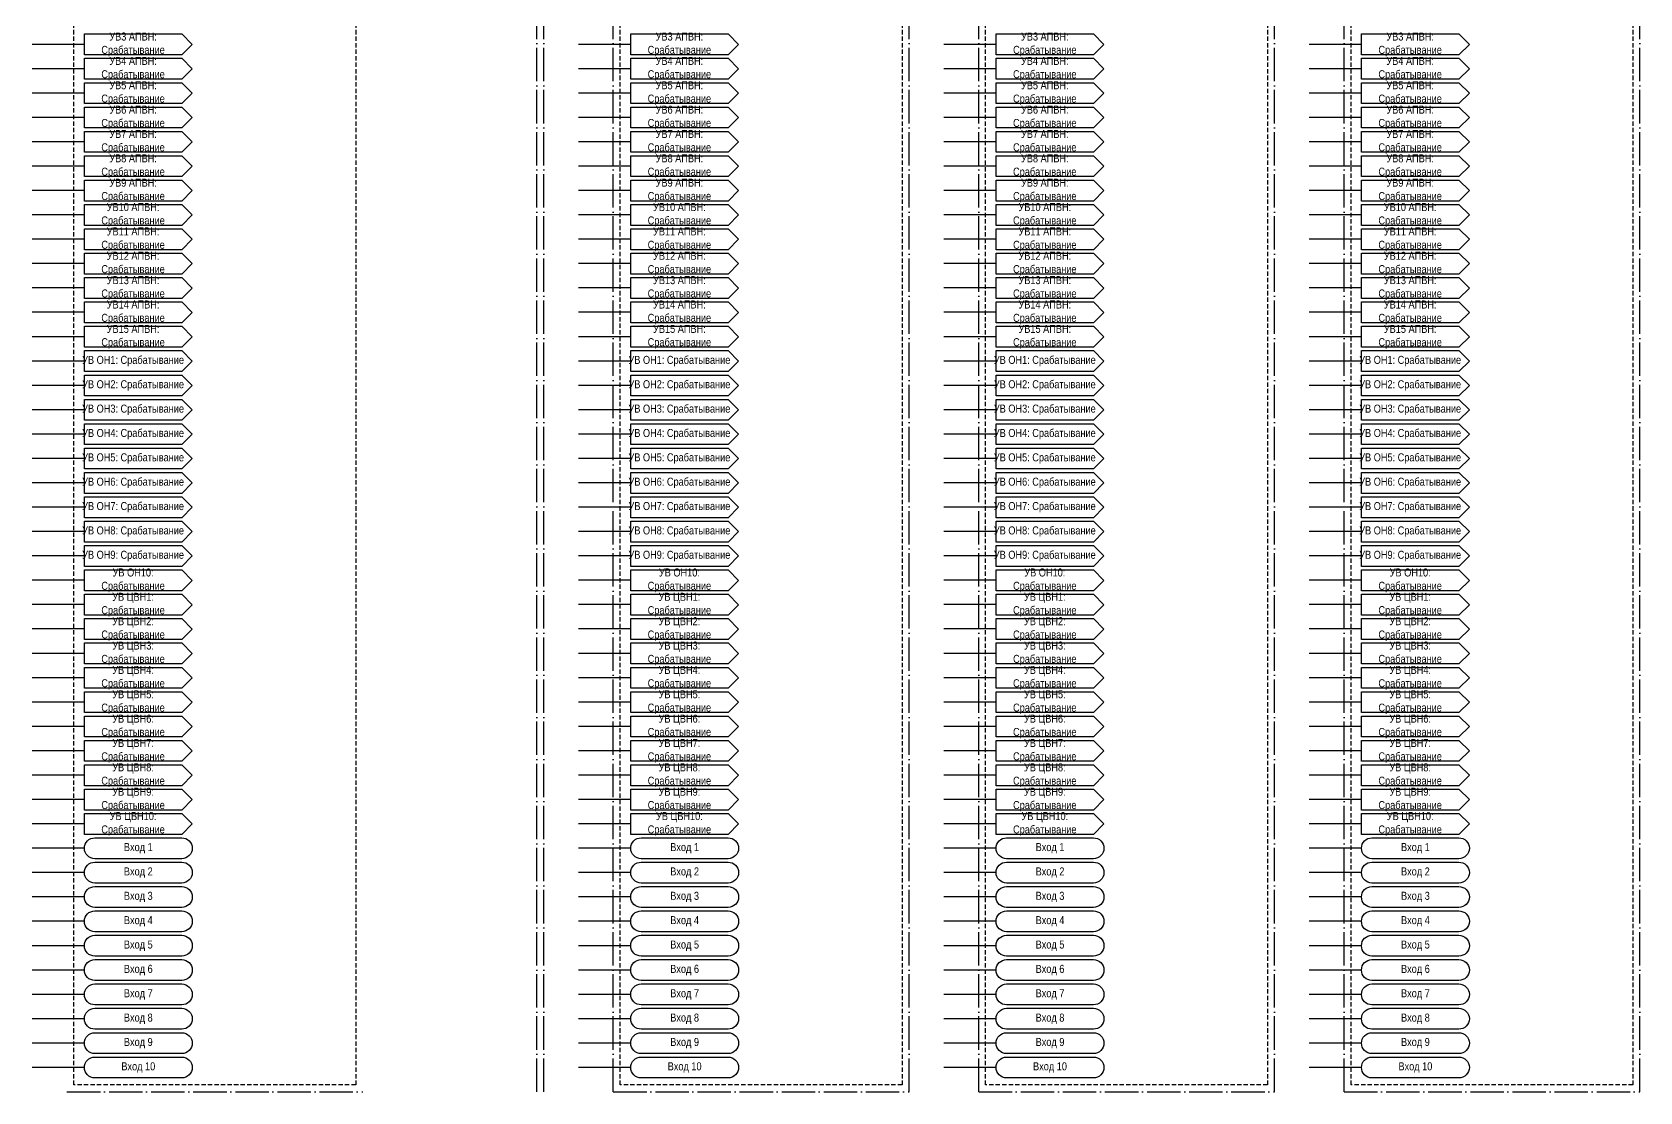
# Model space of a CAD drawing. Header units: millimetres. Extents: x -3568 to 1010, y 18 to 1948.
# Drawn here: x -3568 to -3106, y 18 to 322.5 of the extents above; entities that cross this region are included whole.
import ezdxf

# ---------------------------------------------------------------- set-up
doc = ezdxf.new("R2010")
doc.units = ezdxf.units.MM
doc.linetypes.add('ACAD_ISO04W100', pattern=[30, 24, -3, 0, -3])
doc.linetypes.add('штриховая2', pattern=[0.375, 0.25, -0.125])
doc.styles.add('2.5_Gost_RD', font='ARIALN.TTF', dxfattribs={"height": 2.5})

msp = doc.modelspace()

# ---------------------------------------------------------------- linework, layer by layer
at = {"color": 251, "linetype": 'ACAD_ISO04W100', "lineweight": 30, "ltscale": 0.4, "true_color": 0x58595b}
for p, q in [((-3423, 18), (-3423, 1855)), ((-3106, 18), (-3106, 1855)), ((-3421, 18), (-3421, 1845)), ((-3401, 18), (-3401, 1845)), ((-3316, 18), (-3316, 1845)), ((-3296, 18), (-3296, 1845)), ((-3211, 18), (-3211, 1845)), ((-3191, 18), (-3191, 1845)), ((-3558, 18), (-3473, 18)), ((-3401, 18), (-3316, 18)), ((-3296, 18), (-3211, 18)), ((-3191, 18), (-3106, 18))]:
    msp.add_line(p, q, dxfattribs=at)
at = {"ltscale": 100}
for p, q in [((-3553, 319), (-3568, 319)), ((-3396, 319), (-3411, 319)), ((-3291, 319), (-3306, 319)), ((-3186, 319), (-3201, 319)), ((-3553, 312), (-3568, 312)), ((-3396, 312), (-3411, 312)), ((-3291, 312), (-3306, 312)), ((-3186, 312), (-3201, 312)), ((-3553, 305), (-3568, 305)), ((-3396, 305), (-3411, 305)), ((-3291, 305), (-3306, 305)), ((-3186, 305), (-3201, 305)), ((-3553, 298), (-3568, 298)), ((-3396, 298), (-3411, 298)), ((-3291, 298), (-3306, 298)), ((-3186, 298), (-3201, 298)), ((-3553, 291), (-3568, 291)), ((-3396, 291), (-3411, 291)), ((-3291, 291), (-3306, 291)), ((-3186, 291), (-3201, 291)), ((-3553, 284), (-3568, 284)), ((-3396, 284), (-3411, 284)), ((-3291, 284), (-3306, 284)), ((-3186, 284), (-3201, 284)), ((-3553, 277), (-3568, 277)), ((-3396, 277), (-3411, 277)), ((-3291, 277), (-3306, 277)), ((-3186, 277), (-3201, 277)), ((-3553, 270), (-3568, 270)), ((-3396, 270), (-3411, 270)), ((-3291, 270), (-3306, 270)), ((-3186, 270), (-3201, 270)), ((-3553, 263), (-3568, 263)), ((-3396, 263), (-3411, 263)), ((-3291, 263), (-3306, 263)), ((-3186, 263), (-3201, 263)), ((-3553, 256), (-3568, 256)), ((-3396, 256), (-3411, 256)), ((-3291, 256), (-3306, 256)), ((-3186, 256), (-3201, 256)), ((-3553, 249), (-3568, 249)), ((-3396, 249), (-3411, 249)), ((-3291, 249), (-3306, 249)), ((-3186, 249), (-3201, 249)), ((-3553, 242), (-3568, 242)), ((-3396, 242), (-3411, 242)), ((-3291, 242), (-3306, 242)), ((-3186, 242), (-3201, 242)), ((-3553, 235), (-3568, 235)), ((-3396, 235), (-3411, 235)), ((-3291, 235), (-3306, 235)), ((-3186, 235), (-3201, 235)), ((-3553, 228), (-3568, 228)), ((-3396, 228), (-3411, 228)), ((-3291, 228), (-3306, 228)), ((-3186, 228), (-3201, 228)), ((-3553, 221), (-3568, 221)), ((-3396, 221), (-3411, 221)), ((-3291, 221), (-3306, 221)), ((-3186, 221), (-3201, 221)), ((-3553, 214), (-3568, 214)), ((-3396, 214), (-3411, 214)), ((-3291, 214), (-3306, 214)), ((-3186, 214), (-3201, 214)), ((-3553, 207), (-3568, 207)), ((-3396, 207), (-3411, 207)), ((-3291, 207), (-3306, 207)), ((-3186, 207), (-3201, 207)), ((-3553, 200), (-3568, 200)), ((-3396, 200), (-3411, 200)), ((-3291, 200), (-3306, 200)), ((-3186, 200), (-3201, 200)), ((-3553, 193), (-3568, 193)), ((-3396, 193), (-3411, 193)), ((-3291, 193), (-3306, 193)), ((-3186, 193), (-3201, 193)), ((-3553, 186), (-3568, 186)), ((-3396, 186), (-3411, 186)), ((-3291, 186), (-3306, 186)), ((-3186, 186), (-3201, 186)), ((-3553, 179), (-3568, 179)), ((-3396, 179), (-3411, 179)), ((-3291, 179), (-3306, 179)), ((-3186, 179), (-3201, 179)), ((-3553, 172), (-3568, 172)), ((-3396, 172), (-3411, 172)), ((-3291, 172), (-3306, 172)), ((-3186, 172), (-3201, 172)), ((-3553, 165), (-3568, 165)), ((-3396, 165), (-3411, 165)), ((-3291, 165), (-3306, 165)), ((-3186, 165), (-3201, 165)), ((-3553, 158), (-3568, 158)), ((-3396, 158), (-3411, 158)), ((-3291, 158), (-3306, 158)), ((-3186, 158), (-3201, 158)), ((-3553, 151), (-3568, 151)), ((-3396, 151), (-3411, 151)), ((-3291, 151), (-3306, 151)), ((-3186, 151), (-3201, 151)), ((-3553, 144), (-3568, 144)), ((-3396, 144), (-3411, 144)), ((-3291, 144), (-3306, 144)), ((-3186, 144), (-3201, 144)), ((-3553, 137), (-3568, 137)), ((-3396, 137), (-3411, 137)), ((-3291, 137), (-3306, 137)), ((-3186, 137), (-3201, 137)), ((-3553, 130), (-3568, 130)), ((-3396, 130), (-3411, 130)), ((-3291, 130), (-3306, 130)), ((-3186, 130), (-3201, 130)), ((-3553, 123), (-3568, 123)), ((-3396, 123), (-3411, 123)), ((-3291, 123), (-3306, 123)), ((-3186, 123), (-3201, 123)), ((-3553, 116), (-3568, 116)), ((-3396, 116), (-3411, 116)), ((-3291, 116), (-3306, 116)), ((-3186, 116), (-3201, 116)), ((-3553, 109), (-3568, 109)), ((-3396, 109), (-3411, 109)), ((-3291, 109), (-3306, 109)), ((-3186, 109), (-3201, 109)), ((-3553, 102), (-3568, 102)), ((-3396, 102), (-3411, 102)), ((-3291, 102), (-3306, 102)), ((-3186, 102), (-3201, 102)), ((-3553, 95), (-3568, 95)), ((-3396, 95), (-3411, 95)), ((-3291, 95), (-3306, 95)), ((-3186, 95), (-3201, 95)), ((-3553, 88), (-3568, 88)), ((-3396, 88), (-3411, 88)), ((-3291, 88), (-3306, 88)), ((-3186, 88), (-3201, 88)), ((-3553, 81), (-3568, 81)), ((-3396, 81), (-3411, 81)), ((-3291, 81), (-3306, 81)), ((-3186, 81), (-3201, 81)), ((-3553, 74), (-3568, 74)), ((-3396, 74), (-3411, 74)), ((-3291, 74), (-3306, 74)), ((-3186, 74), (-3201, 74)), ((-3553, 67), (-3568, 67)), ((-3396, 67), (-3411, 67)), ((-3291, 67), (-3306, 67)), ((-3186, 67), (-3201, 67)), ((-3553, 60), (-3568, 60)), ((-3396, 60), (-3411, 60)), ((-3291, 60), (-3306, 60)), ((-3186, 60), (-3201, 60)), ((-3553, 53), (-3568, 53)), ((-3396, 53), (-3411, 53)), ((-3291, 53), (-3306, 53)), ((-3186, 53), (-3201, 53)), ((-3553, 46), (-3568, 46)), ((-3396, 46), (-3411, 46)), ((-3291, 46), (-3306, 46)), ((-3186, 46), (-3201, 46)), ((-3553, 39), (-3568, 39)), ((-3396, 39), (-3411, 39)), ((-3291, 39), (-3306, 39)), ((-3186, 39), (-3201, 39)), ((-3553, 32), (-3568, 32)), ((-3396, 32), (-3411, 32)), ((-3291, 32), (-3306, 32)), ((-3186, 32), (-3201, 32)), ((-3553, 25), (-3568, 25)), ((-3396, 25), (-3411, 25)), ((-3291, 25), (-3306, 25)), ((-3186, 25), (-3201, 25))]:
    msp.add_line(p, q, dxfattribs=at)
at = {"linetype": 'штриховая2', "ltscale": 5}
for points in [[(-3556, 625), (-3475, 625), (-3475, 20), (-3556, 20)], [(-3399, 625), (-3318, 625), (-3318, 20), (-3399, 20)], [(-3294, 625), (-3213, 625), (-3213, 20), (-3294, 20)], [(-3189, 625), (-3108, 625), (-3108, 20), (-3189, 20)]]:
    msp.add_lwpolyline(points, close=True, dxfattribs=at)
at = {"ltscale": 100}
for points in [[(-3553, 321.98), (-3525, 321.98), (-3522, 318.98), (-3525, 315.98), (-3553, 315.98), (-3553, 321.98)], [(-3396, 321.98), (-3368, 321.98), (-3365, 318.98), (-3368, 315.98), (-3396, 315.98), (-3396, 321.98)], [(-3291, 321.98), (-3263, 321.98), (-3260, 318.98), (-3263, 315.98), (-3291, 315.98), (-3291, 321.98)], [(-3186, 321.98), (-3158, 321.98), (-3155, 318.98), (-3158, 315.98), (-3186, 315.98), (-3186, 321.98)], [(-3553, 314.98), (-3525, 314.98), (-3522, 311.98), (-3525, 308.98), (-3553, 308.98), (-3553, 314.98)], [(-3396, 314.98), (-3368, 314.98), (-3365, 311.98), (-3368, 308.98), (-3396, 308.98), (-3396, 314.98)], [(-3291, 314.98), (-3263, 314.98), (-3260, 311.98), (-3263, 308.98), (-3291, 308.98), (-3291, 314.98)], [(-3186, 314.98), (-3158, 314.98), (-3155, 311.98), (-3158, 308.98), (-3186, 308.98), (-3186, 314.98)], [(-3553, 307.98), (-3525, 307.98), (-3522, 304.98), (-3525, 301.98), (-3553, 301.98), (-3553, 307.98)], [(-3396, 307.98), (-3368, 307.98), (-3365, 304.98), (-3368, 301.98), (-3396, 301.98), (-3396, 307.98)], [(-3291, 307.98), (-3263, 307.98), (-3260, 304.98), (-3263, 301.98), (-3291, 301.98), (-3291, 307.98)], [(-3186, 307.98), (-3158, 307.98), (-3155, 304.98), (-3158, 301.98), (-3186, 301.98), (-3186, 307.98)], [(-3553, 300.98), (-3525, 300.98), (-3522, 297.98), (-3525, 294.98), (-3553, 294.98), (-3553, 300.98)], [(-3396, 300.98), (-3368, 300.98), (-3365, 297.98), (-3368, 294.98), (-3396, 294.98), (-3396, 300.98)], [(-3291, 300.98), (-3263, 300.98), (-3260, 297.98), (-3263, 294.98), (-3291, 294.98), (-3291, 300.98)], [(-3186, 300.98), (-3158, 300.98), (-3155, 297.98), (-3158, 294.98), (-3186, 294.98), (-3186, 300.98)], [(-3553, 293.98), (-3525, 293.98), (-3522, 290.98), (-3525, 287.98), (-3553, 287.98), (-3553, 293.98)], [(-3396, 293.98), (-3368, 293.98), (-3365, 290.98), (-3368, 287.98), (-3396, 287.98), (-3396, 293.98)], [(-3291, 293.98), (-3263, 293.98), (-3260, 290.98), (-3263, 287.98), (-3291, 287.98), (-3291, 293.98)], [(-3186, 293.98), (-3158, 293.98), (-3155, 290.98), (-3158, 287.98), (-3186, 287.98), (-3186, 293.98)], [(-3553, 286.98), (-3525, 286.98), (-3522, 283.98), (-3525, 280.98), (-3553, 280.98), (-3553, 286.98)], [(-3396, 286.98), (-3368, 286.98), (-3365, 283.98), (-3368, 280.98), (-3396, 280.98), (-3396, 286.98)], [(-3291, 286.98), (-3263, 286.98), (-3260, 283.98), (-3263, 280.98), (-3291, 280.98), (-3291, 286.98)], [(-3186, 286.98), (-3158, 286.98), (-3155, 283.98), (-3158, 280.98), (-3186, 280.98), (-3186, 286.98)], [(-3553, 279.98), (-3525, 279.98), (-3522, 276.98), (-3525, 273.98), (-3553, 273.98), (-3553, 279.98)], [(-3396, 279.98), (-3368, 279.98), (-3365, 276.98), (-3368, 273.98), (-3396, 273.98), (-3396, 279.98)], [(-3291, 279.98), (-3263, 279.98), (-3260, 276.98), (-3263, 273.98), (-3291, 273.98), (-3291, 279.98)], [(-3186, 279.98), (-3158, 279.98), (-3155, 276.98), (-3158, 273.98), (-3186, 273.98), (-3186, 279.98)], [(-3553, 272.98), (-3525, 272.98), (-3522, 269.98), (-3525, 266.98), (-3553, 266.98), (-3553, 272.98)], [(-3396, 272.98), (-3368, 272.98), (-3365, 269.98), (-3368, 266.98), (-3396, 266.98), (-3396, 272.98)], [(-3291, 272.98), (-3263, 272.98), (-3260, 269.98), (-3263, 266.98), (-3291, 266.98), (-3291, 272.98)], [(-3186, 272.98), (-3158, 272.98), (-3155, 269.98), (-3158, 266.98), (-3186, 266.98), (-3186, 272.98)], [(-3553, 265.98), (-3525, 265.98), (-3522, 262.98), (-3525, 259.98), (-3553, 259.98), (-3553, 265.98)], [(-3396, 265.98), (-3368, 265.98), (-3365, 262.98), (-3368, 259.98), (-3396, 259.98), (-3396, 265.98)], [(-3291, 265.98), (-3263, 265.98), (-3260, 262.98), (-3263, 259.98), (-3291, 259.98), (-3291, 265.98)], [(-3186, 265.98), (-3158, 265.98), (-3155, 262.98), (-3158, 259.98), (-3186, 259.98), (-3186, 265.98)], [(-3553, 258.98), (-3525, 258.98), (-3522, 255.98), (-3525, 252.98), (-3553, 252.98), (-3553, 258.98)], [(-3396, 258.98), (-3368, 258.98), (-3365, 255.98), (-3368, 252.98), (-3396, 252.98), (-3396, 258.98)], [(-3291, 258.98), (-3263, 258.98), (-3260, 255.98), (-3263, 252.98), (-3291, 252.98), (-3291, 258.98)], [(-3186, 258.98), (-3158, 258.98), (-3155, 255.98), (-3158, 252.98), (-3186, 252.98), (-3186, 258.98)], [(-3553, 251.98), (-3525, 251.98), (-3522, 248.98), (-3525, 245.98), (-3553, 245.98), (-3553, 251.98)], [(-3396, 251.98), (-3368, 251.98), (-3365, 248.98), (-3368, 245.98), (-3396, 245.98), (-3396, 251.98)], [(-3291, 251.98), (-3263, 251.98), (-3260, 248.98), (-3263, 245.98), (-3291, 245.98), (-3291, 251.98)], [(-3186, 251.98), (-3158, 251.98), (-3155, 248.98), (-3158, 245.98), (-3186, 245.98), (-3186, 251.98)], [(-3553, 244.98), (-3525, 244.98), (-3522, 241.98), (-3525, 238.98), (-3553, 238.98), (-3553, 244.98)], [(-3396, 244.98), (-3368, 244.98), (-3365, 241.98), (-3368, 238.98), (-3396, 238.98), (-3396, 244.98)], [(-3291, 244.98), (-3263, 244.98), (-3260, 241.98), (-3263, 238.98), (-3291, 238.98), (-3291, 244.98)], [(-3186, 244.98), (-3158, 244.98), (-3155, 241.98), (-3158, 238.98), (-3186, 238.98), (-3186, 244.98)], [(-3553, 237.98), (-3525, 237.98), (-3522, 234.98), (-3525, 231.98), (-3553, 231.98), (-3553, 237.98)], [(-3396, 237.98), (-3368, 237.98), (-3365, 234.98), (-3368, 231.98), (-3396, 231.98), (-3396, 237.98)], [(-3291, 237.98), (-3263, 237.98), (-3260, 234.98), (-3263, 231.98), (-3291, 231.98), (-3291, 237.98)], [(-3186, 237.98), (-3158, 237.98), (-3155, 234.98), (-3158, 231.98), (-3186, 231.98), (-3186, 237.98)], [(-3553, 230.98), (-3525, 230.98), (-3522, 227.98), (-3525, 224.98), (-3553, 224.98), (-3553, 230.98)], [(-3396, 230.98), (-3368, 230.98), (-3365, 227.98), (-3368, 224.98), (-3396, 224.98), (-3396, 230.98)], [(-3291, 230.98), (-3263, 230.98), (-3260, 227.98), (-3263, 224.98), (-3291, 224.98), (-3291, 230.98)], [(-3186, 230.98), (-3158, 230.98), (-3155, 227.98), (-3158, 224.98), (-3186, 224.98), (-3186, 230.98)], [(-3553, 223.98), (-3525, 223.98), (-3522, 220.98), (-3525, 217.98), (-3553, 217.98), (-3553, 223.98)], [(-3396, 223.98), (-3368, 223.98), (-3365, 220.98), (-3368, 217.98), (-3396, 217.98), (-3396, 223.98)], [(-3291, 223.98), (-3263, 223.98), (-3260, 220.98), (-3263, 217.98), (-3291, 217.98), (-3291, 223.98)], [(-3186, 223.98), (-3158, 223.98), (-3155, 220.98), (-3158, 217.98), (-3186, 217.98), (-3186, 223.98)], [(-3553, 216.98), (-3525, 216.98), (-3522, 213.98), (-3525, 210.98), (-3553, 210.98), (-3553, 216.98)], [(-3396, 216.98), (-3368, 216.98), (-3365, 213.98), (-3368, 210.98), (-3396, 210.98), (-3396, 216.98)], [(-3291, 216.98), (-3263, 216.98), (-3260, 213.98), (-3263, 210.98), (-3291, 210.98), (-3291, 216.98)], [(-3186, 216.98), (-3158, 216.98), (-3155, 213.98), (-3158, 210.98), (-3186, 210.98), (-3186, 216.98)], [(-3553, 209.98), (-3525, 209.98), (-3522, 206.98), (-3525, 203.98), (-3553, 203.98), (-3553, 209.98)], [(-3396, 209.98), (-3368, 209.98), (-3365, 206.98), (-3368, 203.98), (-3396, 203.98), (-3396, 209.98)], [(-3291, 209.98), (-3263, 209.98), (-3260, 206.98), (-3263, 203.98), (-3291, 203.98), (-3291, 209.98)], [(-3186, 209.98), (-3158, 209.98), (-3155, 206.98), (-3158, 203.98), (-3186, 203.98), (-3186, 209.98)], [(-3553, 202.98), (-3525, 202.98), (-3522, 199.98), (-3525, 196.98), (-3553, 196.98), (-3553, 202.98)], [(-3396, 202.98), (-3368, 202.98), (-3365, 199.98), (-3368, 196.98), (-3396, 196.98), (-3396, 202.98)], [(-3291, 202.98), (-3263, 202.98), (-3260, 199.98), (-3263, 196.98), (-3291, 196.98), (-3291, 202.98)], [(-3186, 202.98), (-3158, 202.98), (-3155, 199.98), (-3158, 196.98), (-3186, 196.98), (-3186, 202.98)], [(-3553, 195.98), (-3525, 195.98), (-3522, 192.98), (-3525, 189.98), (-3553, 189.98), (-3553, 195.98)], [(-3396, 195.98), (-3368, 195.98), (-3365, 192.98), (-3368, 189.98), (-3396, 189.98), (-3396, 195.98)], [(-3291, 195.98), (-3263, 195.98), (-3260, 192.98), (-3263, 189.98), (-3291, 189.98), (-3291, 195.98)], [(-3186, 195.98), (-3158, 195.98), (-3155, 192.98), (-3158, 189.98), (-3186, 189.98), (-3186, 195.98)], [(-3553, 188.98), (-3525, 188.98), (-3522, 185.98), (-3525, 182.98), (-3553, 182.98), (-3553, 188.98)], [(-3396, 188.98), (-3368, 188.98), (-3365, 185.98), (-3368, 182.98), (-3396, 182.98), (-3396, 188.98)], [(-3291, 188.98), (-3263, 188.98), (-3260, 185.98), (-3263, 182.98), (-3291, 182.98), (-3291, 188.98)], [(-3186, 188.98), (-3158, 188.98), (-3155, 185.98), (-3158, 182.98), (-3186, 182.98), (-3186, 188.98)], [(-3553, 181.98), (-3525, 181.98), (-3522, 178.98), (-3525, 175.98), (-3553, 175.98), (-3553, 181.98)], [(-3396, 181.98), (-3368, 181.98), (-3365, 178.98), (-3368, 175.98), (-3396, 175.98), (-3396, 181.98)], [(-3291, 181.98), (-3263, 181.98), (-3260, 178.98), (-3263, 175.98), (-3291, 175.98), (-3291, 181.98)], [(-3186, 181.98), (-3158, 181.98), (-3155, 178.98), (-3158, 175.98), (-3186, 175.98), (-3186, 181.98)], [(-3553, 174.98), (-3525, 174.98), (-3522, 171.98), (-3525, 168.98), (-3553, 168.98), (-3553, 174.98)], [(-3396, 174.98), (-3368, 174.98), (-3365, 171.98), (-3368, 168.98), (-3396, 168.98), (-3396, 174.98)], [(-3291, 174.98), (-3263, 174.98), (-3260, 171.98), (-3263, 168.98), (-3291, 168.98), (-3291, 174.98)], [(-3186, 174.98), (-3158, 174.98), (-3155, 171.98), (-3158, 168.98), (-3186, 168.98), (-3186, 174.98)], [(-3553, 167.98), (-3525, 167.98), (-3522, 164.98), (-3525, 161.98), (-3553, 161.98), (-3553, 167.98)], [(-3396, 167.98), (-3368, 167.98), (-3365, 164.98), (-3368, 161.98), (-3396, 161.98), (-3396, 167.98)], [(-3291, 167.98), (-3263, 167.98), (-3260, 164.98), (-3263, 161.98), (-3291, 161.98), (-3291, 167.98)], [(-3186, 167.98), (-3158, 167.98), (-3155, 164.98), (-3158, 161.98), (-3186, 161.98), (-3186, 167.98)], [(-3553, 160.98), (-3525, 160.98), (-3522, 157.98), (-3525, 154.98), (-3553, 154.98), (-3553, 160.98)], [(-3396, 160.98), (-3368, 160.98), (-3365, 157.98), (-3368, 154.98), (-3396, 154.98), (-3396, 160.98)], [(-3291, 160.98), (-3263, 160.98), (-3260, 157.98), (-3263, 154.98), (-3291, 154.98), (-3291, 160.98)], [(-3186, 160.98), (-3158, 160.98), (-3155, 157.98), (-3158, 154.98), (-3186, 154.98), (-3186, 160.98)], [(-3553, 153.98), (-3525, 153.98), (-3522, 150.98), (-3525, 147.98), (-3553, 147.98), (-3553, 153.98)], [(-3396, 153.98), (-3368, 153.98), (-3365, 150.98), (-3368, 147.98), (-3396, 147.98), (-3396, 153.98)], [(-3291, 153.98), (-3263, 153.98), (-3260, 150.98), (-3263, 147.98), (-3291, 147.98), (-3291, 153.98)], [(-3186, 153.98), (-3158, 153.98), (-3155, 150.98), (-3158, 147.98), (-3186, 147.98), (-3186, 153.98)], [(-3553, 146.98), (-3525, 146.98), (-3522, 143.98), (-3525, 140.98), (-3553, 140.98), (-3553, 146.98)], [(-3396, 146.98), (-3368, 146.98), (-3365, 143.98), (-3368, 140.98), (-3396, 140.98), (-3396, 146.98)], [(-3291, 146.98), (-3263, 146.98), (-3260, 143.98), (-3263, 140.98), (-3291, 140.98), (-3291, 146.98)], [(-3186, 146.98), (-3158, 146.98), (-3155, 143.98), (-3158, 140.98), (-3186, 140.98), (-3186, 146.98)], [(-3553, 139.98), (-3525, 139.98), (-3522, 136.98), (-3525, 133.98), (-3553, 133.98), (-3553, 139.98)], [(-3396, 139.98), (-3368, 139.98), (-3365, 136.98), (-3368, 133.98), (-3396, 133.98), (-3396, 139.98)], [(-3291, 139.98), (-3263, 139.98), (-3260, 136.98), (-3263, 133.98), (-3291, 133.98), (-3291, 139.98)], [(-3186, 139.98), (-3158, 139.98), (-3155, 136.98), (-3158, 133.98), (-3186, 133.98), (-3186, 139.98)], [(-3553, 132.98), (-3525, 132.98), (-3522, 129.98), (-3525, 126.98), (-3553, 126.98), (-3553, 132.98)], [(-3396, 132.98), (-3368, 132.98), (-3365, 129.98), (-3368, 126.98), (-3396, 126.98), (-3396, 132.98)], [(-3291, 132.98), (-3263, 132.98), (-3260, 129.98), (-3263, 126.98), (-3291, 126.98), (-3291, 132.98)], [(-3186, 132.98), (-3158, 132.98), (-3155, 129.98), (-3158, 126.98), (-3186, 126.98), (-3186, 132.98)], [(-3553, 125.98), (-3525, 125.98), (-3522, 122.98), (-3525, 119.98), (-3553, 119.98), (-3553, 125.98)], [(-3396, 125.98), (-3368, 125.98), (-3365, 122.98), (-3368, 119.98), (-3396, 119.98), (-3396, 125.98)], [(-3291, 125.98), (-3263, 125.98), (-3260, 122.98), (-3263, 119.98), (-3291, 119.98), (-3291, 125.98)], [(-3186, 125.98), (-3158, 125.98), (-3155, 122.98), (-3158, 119.98), (-3186, 119.98), (-3186, 125.98)], [(-3553, 118.98), (-3525, 118.98), (-3522, 115.98), (-3525, 112.98), (-3553, 112.98), (-3553, 118.98)], [(-3396, 118.98), (-3368, 118.98), (-3365, 115.98), (-3368, 112.98), (-3396, 112.98), (-3396, 118.98)], [(-3291, 118.98), (-3263, 118.98), (-3260, 115.98), (-3263, 112.98), (-3291, 112.98), (-3291, 118.98)], [(-3186, 118.98), (-3158, 118.98), (-3155, 115.98), (-3158, 112.98), (-3186, 112.98), (-3186, 118.98)], [(-3553, 111.98), (-3525, 111.98), (-3522, 108.98), (-3525, 105.98), (-3553, 105.98), (-3553, 111.98)], [(-3396, 111.98), (-3368, 111.98), (-3365, 108.98), (-3368, 105.98), (-3396, 105.98), (-3396, 111.98)], [(-3291, 111.98), (-3263, 111.98), (-3260, 108.98), (-3263, 105.98), (-3291, 105.98), (-3291, 111.98)], [(-3186, 111.98), (-3158, 111.98), (-3155, 108.98), (-3158, 105.98), (-3186, 105.98), (-3186, 111.98)], [(-3553, 104.98), (-3525, 104.98), (-3522, 101.98), (-3525, 98.98), (-3553, 98.98), (-3553, 104.98)], [(-3396, 104.98), (-3368, 104.98), (-3365, 101.98), (-3368, 98.98), (-3396, 98.98), (-3396, 104.98)], [(-3291, 104.98), (-3263, 104.98), (-3260, 101.98), (-3263, 98.98), (-3291, 98.98), (-3291, 104.98)], [(-3186, 104.98), (-3158, 104.98), (-3155, 101.98), (-3158, 98.98), (-3186, 98.98), (-3186, 104.98)], [(-3553, 97.98), (-3525, 97.98), (-3522, 94.98), (-3525, 91.98), (-3553, 91.98), (-3553, 97.98)], [(-3396, 97.98), (-3368, 97.98), (-3365, 94.98), (-3368, 91.98), (-3396, 91.98), (-3396, 97.98)], [(-3291, 97.98), (-3263, 97.98), (-3260, 94.98), (-3263, 91.98), (-3291, 91.98), (-3291, 97.98)], [(-3186, 97.98), (-3158, 97.98), (-3155, 94.98), (-3158, 91.98), (-3186, 91.98), (-3186, 97.98)]]:
    msp.add_lwpolyline(points, dxfattribs=at)
for points in [[(-3550, 85, -1), (-3550, 91), (-3525, 91, -1), (-3525, 85)], [(-3393, 85, -1), (-3393, 91), (-3368, 91, -1), (-3368, 85)], [(-3288, 85, -1), (-3288, 91), (-3263, 91, -1), (-3263, 85)], [(-3183, 85, -1), (-3183, 91), (-3158, 91, -1), (-3158, 85)], [(-3550, 78, -1), (-3550, 84), (-3525, 84, -1), (-3525, 78)], [(-3393, 78, -1), (-3393, 84), (-3368, 84, -1), (-3368, 78)], [(-3288, 78, -1), (-3288, 84), (-3263, 84, -1), (-3263, 78)], [(-3183, 78, -1), (-3183, 84), (-3158, 84, -1), (-3158, 78)], [(-3550, 71, -1), (-3550, 77), (-3525, 77, -1), (-3525, 71)], [(-3393, 71, -1), (-3393, 77), (-3368, 77, -1), (-3368, 71)], [(-3288, 71, -1), (-3288, 77), (-3263, 77, -1), (-3263, 71)], [(-3183, 71, -1), (-3183, 77), (-3158, 77, -1), (-3158, 71)], [(-3550, 64, -1), (-3550, 70), (-3525, 70, -1), (-3525, 64)], [(-3393, 64, -1), (-3393, 70), (-3368, 70, -1), (-3368, 64)], [(-3288, 64, -1), (-3288, 70), (-3263, 70, -1), (-3263, 64)], [(-3183, 64, -1), (-3183, 70), (-3158, 70, -1), (-3158, 64)], [(-3550, 57, -1), (-3550, 63), (-3525, 63, -1), (-3525, 57)], [(-3393, 57, -1), (-3393, 63), (-3368, 63, -1), (-3368, 57)], [(-3288, 57, -1), (-3288, 63), (-3263, 63, -1), (-3263, 57)], [(-3183, 57, -1), (-3183, 63), (-3158, 63, -1), (-3158, 57)], [(-3550, 50, -1), (-3550, 56), (-3525, 56, -1), (-3525, 50)], [(-3393, 50, -1), (-3393, 56), (-3368, 56, -1), (-3368, 50)], [(-3288, 50, -1), (-3288, 56), (-3263, 56, -1), (-3263, 50)], [(-3183, 50, -1), (-3183, 56), (-3158, 56, -1), (-3158, 50)], [(-3550, 43, -1), (-3550, 49), (-3525, 49, -1), (-3525, 43)], [(-3393, 43, -1), (-3393, 49), (-3368, 49, -1), (-3368, 43)], [(-3288, 43, -1), (-3288, 49), (-3263, 49, -1), (-3263, 43)], [(-3183, 43, -1), (-3183, 49), (-3158, 49, -1), (-3158, 43)], [(-3550, 36, -1), (-3550, 42), (-3525, 42, -1), (-3525, 36)], [(-3393, 36, -1), (-3393, 42), (-3368, 42, -1), (-3368, 36)], [(-3288, 36, -1), (-3288, 42), (-3263, 42, -1), (-3263, 36)], [(-3183, 36, -1), (-3183, 42), (-3158, 42, -1), (-3158, 36)], [(-3550, 29, -1), (-3550, 35), (-3525, 35, -1), (-3525, 29)], [(-3393, 29, -1), (-3393, 35), (-3368, 35, -1), (-3368, 29)], [(-3288, 29, -1), (-3288, 35), (-3263, 35, -1), (-3263, 29)], [(-3183, 29, -1), (-3183, 35), (-3158, 35, -1), (-3158, 29)], [(-3550, 22, -1), (-3550, 28), (-3525, 28, -1), (-3525, 22)], [(-3393, 22, -1), (-3393, 28), (-3368, 28, -1), (-3368, 22)], [(-3288, 22, -1), (-3288, 28), (-3263, 28, -1), (-3263, 22)], [(-3183, 22, -1), (-3183, 28), (-3158, 28, -1), (-3158, 22)]]:
    msp.add_lwpolyline(points, format="xyb", close=True, dxfattribs=at)

# ---------------------------------------------------------------- texts
at = {"color": 0, "ltscale": 100, "char_height": 2.3, "width": 28, "attachment_point": 5, "style": '2.5_Gost_RD'}
for s, insert in [('{\\C256;УВ3 АПВН: Срабатывание}', (-3539, 318.98)), ('{\\C256;УВ3 АПВН: Срабатывание}', (-3382, 318.98)), ('{\\C256;УВ3 АПВН: Срабатывание}', (-3277, 318.98)), ('{\\C256;УВ3 АПВН: Срабатывание}', (-3172, 318.98)), ('{\\C256;УВ4 АПВН: Срабатывание}', (-3539, 311.98)), ('{\\C256;УВ4 АПВН: Срабатывание}', (-3382, 311.98)), ('{\\C256;УВ4 АПВН: Срабатывание}', (-3277, 311.98)), ('{\\C256;УВ4 АПВН: Срабатывание}', (-3172, 311.98)), ('{\\C256;УВ5 АПВН: Срабатывание}', (-3539, 304.98)), ('{\\C256;УВ5 АПВН: Срабатывание}', (-3382, 304.98)), ('{\\C256;УВ5 АПВН: Срабатывание}', (-3277, 304.98)), ('{\\C256;УВ5 АПВН: Срабатывание}', (-3172, 304.98)), ('{\\C256;УВ6 АПВН: Срабатывание}', (-3539, 297.98)), ('{\\C256;УВ6 АПВН: Срабатывание}', (-3382, 297.98)), ('{\\C256;УВ6 АПВН: Срабатывание}', (-3277, 297.98)), ('{\\C256;УВ6 АПВН: Срабатывание}', (-3172, 297.98)), ('{\\C256;УВ7 АПВН: Срабатывание}', (-3539, 290.98)), ('{\\C256;УВ7 АПВН: Срабатывание}', (-3382, 290.98)), ('{\\C256;УВ7 АПВН: Срабатывание}', (-3277, 290.98)), ('{\\C256;УВ7 АПВН: Срабатывание}', (-3172, 290.98)), ('{\\C256;УВ8 АПВН: Срабатывание}', (-3539, 283.98)), ('{\\C256;УВ8 АПВН: Срабатывание}', (-3382, 283.98)), ('{\\C256;УВ8 АПВН: Срабатывание}', (-3277, 283.98)), ('{\\C256;УВ8 АПВН: Срабатывание}', (-3172, 283.98)), ('{\\C256;УВ9 АПВН: Срабатывание}', (-3539, 276.98)), ('{\\C256;УВ9 АПВН: Срабатывание}', (-3382, 276.98)), ('{\\C256;УВ9 АПВН: Срабатывание}', (-3277, 276.98)), ('{\\C256;УВ9 АПВН: Срабатывание}', (-3172, 276.98)), ('{\\C256;УВ10 АПВН: Срабатывание}', (-3539, 269.98)), ('{\\C256;УВ10 АПВН: Срабатывание}', (-3382, 269.98)), ('{\\C256;УВ10 АПВН: Срабатывание}', (-3277, 269.98)), ('{\\C256;УВ10 АПВН: Срабатывание}', (-3172, 269.98)), ('{\\C256;УВ11 АПВН: Срабатывание}', (-3539, 262.98)), ('{\\C256;УВ11 АПВН: Срабатывание}', (-3382, 262.98)), ('{\\C256;УВ11 АПВН: Срабатывание}', (-3277, 262.98)), ('{\\C256;УВ11 АПВН: Срабатывание}', (-3172, 262.98)), ('{\\C256;УВ12 АПВН: Срабатывание}', (-3539, 255.98)), ('{\\C256;УВ12 АПВН: Срабатывание}', (-3382, 255.98)), ('{\\C256;УВ12 АПВН: Срабатывание}', (-3277, 255.98)), ('{\\C256;УВ12 АПВН: Срабатывание}', (-3172, 255.98)), ('{\\C256;УВ13 АПВН: Срабатывание}', (-3539, 248.98)), ('{\\C256;УВ13 АПВН: Срабатывание}', (-3382, 248.98)), ('{\\C256;УВ13 АПВН: Срабатывание}', (-3277, 248.98)), ('{\\C256;УВ13 АПВН: Срабатывание}', (-3172, 248.98)), ('{\\C256;УВ14 АПВН: Срабатывание}', (-3539, 241.98)), ('{\\C256;УВ14 АПВН: Срабатывание}', (-3382, 241.98)), ('{\\C256;УВ14 АПВН: Срабатывание}', (-3277, 241.98)), ('{\\C256;УВ14 АПВН: Срабатывание}', (-3172, 241.98)), ('{\\C256;УВ15 АПВН: Срабатывание}', (-3539, 234.98)), ('{\\C256;УВ15 АПВН: Срабатывание}', (-3382, 234.98)), ('{\\C256;УВ15 АПВН: Срабатывание}', (-3277, 234.98)), ('{\\C256;УВ15 АПВН: Срабатывание}', (-3172, 234.98)), ('{\\C256;УВ ОН1: Срабатывание}', (-3539, 227.98)), ('{\\C256;УВ ОН1: Срабатывание}', (-3382, 227.98)), ('{\\C256;УВ ОН1: Срабатывание}', (-3277, 227.98)), ('{\\C256;УВ ОН1: Срабатывание}', (-3172, 227.98)), ('{\\C256;УВ ОН2: Срабатывание}', (-3539, 220.98)), ('{\\C256;УВ ОН2: Срабатывание}', (-3382, 220.98)), ('{\\C256;УВ ОН2: Срабатывание}', (-3277, 220.98)), ('{\\C256;УВ ОН2: Срабатывание}', (-3172, 220.98)), ('{\\C256;УВ ОН3: Срабатывание}', (-3539, 213.98)), ('{\\C256;УВ ОН3: Срабатывание}', (-3382, 213.98)), ('{\\C256;УВ ОН3: Срабатывание}', (-3277, 213.98)), ('{\\C256;УВ ОН3: Срабатывание}', (-3172, 213.98)), ('{\\C256;УВ ОН4: Срабатывание}', (-3539, 206.98)), ('{\\C256;УВ ОН4: Срабатывание}', (-3382, 206.98)), ('{\\C256;УВ ОН4: Срабатывание}', (-3277, 206.98)), ('{\\C256;УВ ОН4: Срабатывание}', (-3172, 206.98)), ('{\\C256;УВ ОН5: Срабатывание}', (-3539, 199.98)), ('{\\C256;УВ ОН5: Срабатывание}', (-3382, 199.98)), ('{\\C256;УВ ОН5: Срабатывание}', (-3277, 199.98)), ('{\\C256;УВ ОН5: Срабатывание}', (-3172, 199.98)), ('{\\C256;УВ ОН6: Срабатывание}', (-3539, 192.98)), ('{\\C256;УВ ОН6: Срабатывание}', (-3382, 192.98)), ('{\\C256;УВ ОН6: Срабатывание}', (-3277, 192.98)), ('{\\C256;УВ ОН6: Срабатывание}', (-3172, 192.98)), ('{\\C256;УВ ОН7: Срабатывание}', (-3539, 185.98)), ('{\\C256;УВ ОН7: Срабатывание}', (-3382, 185.98)), ('{\\C256;УВ ОН7: Срабатывание}', (-3277, 185.98)), ('{\\C256;УВ ОН7: Срабатывание}', (-3172, 185.98)), ('{\\C256;УВ ОН8: Срабатывание}', (-3539, 178.98)), ('{\\C256;УВ ОН8: Срабатывание}', (-3382, 178.98)), ('{\\C256;УВ ОН8: Срабатывание}', (-3277, 178.98)), ('{\\C256;УВ ОН8: Срабатывание}', (-3172, 178.98)), ('{\\C256;УВ ОН9: Срабатывание}', (-3539, 171.98)), ('{\\C256;УВ ОН9: Срабатывание}', (-3382, 171.98)), ('{\\C256;УВ ОН9: Срабатывание}', (-3277, 171.98)), ('{\\C256;УВ ОН9: Срабатывание}', (-3172, 171.98)), ('{\\C256;УВ ОН10: Срабатывание}', (-3539, 164.98)), ('{\\C256;УВ ОН10: Срабатывание}', (-3382, 164.98)), ('{\\C256;УВ ОН10: Срабатывание}', (-3277, 164.98)), ('{\\C256;УВ ОН10: Срабатывание}', (-3172, 164.98)), ('{\\C256;УВ ЦВН1: Срабатывание}', (-3539, 157.98)), ('{\\C256;УВ ЦВН1: Срабатывание}', (-3382, 157.98)), ('{\\C256;УВ ЦВН1: Срабатывание}', (-3277, 157.98)), ('{\\C256;УВ ЦВН1: Срабатывание}', (-3172, 157.98)), ('{\\C256;УВ ЦВН2: Срабатывание}', (-3539, 150.98)), ('{\\C256;УВ ЦВН2: Срабатывание}', (-3382, 150.98)), ('{\\C256;УВ ЦВН2: Срабатывание}', (-3277, 150.98)), ('{\\C256;УВ ЦВН2: Срабатывание}', (-3172, 150.98)), ('{\\C256;УВ ЦВН3: Срабатывание}', (-3539, 143.98)), ('{\\C256;УВ ЦВН3: Срабатывание}', (-3382, 143.98)), ('{\\C256;УВ ЦВН3: Срабатывание}', (-3277, 143.98)), ('{\\C256;УВ ЦВН3: Срабатывание}', (-3172, 143.98)), ('{\\C256;УВ ЦВН4: Срабатывание}', (-3539, 136.98)), ('{\\C256;УВ ЦВН4: Срабатывание}', (-3382, 136.98)), ('{\\C256;УВ ЦВН4: Срабатывание}', (-3277, 136.98)), ('{\\C256;УВ ЦВН4: Срабатывание}', (-3172, 136.98)), ('{\\C256;УВ ЦВН5: Срабатывание}', (-3539, 129.98)), ('{\\C256;УВ ЦВН5: Срабатывание}', (-3382, 129.98)), ('{\\C256;УВ ЦВН5: Срабатывание}', (-3277, 129.98)), ('{\\C256;УВ ЦВН5: Срабатывание}', (-3172, 129.98)), ('{\\C256;УВ ЦВН6: Срабатывание}', (-3539, 122.98)), ('{\\C256;УВ ЦВН6: Срабатывание}', (-3382, 122.98)), ('{\\C256;УВ ЦВН6: Срабатывание}', (-3277, 122.98)), ('{\\C256;УВ ЦВН6: Срабатывание}', (-3172, 122.98)), ('{\\C256;УВ ЦВН7: Срабатывание}', (-3539, 115.98)), ('{\\C256;УВ ЦВН7: Срабатывание}', (-3382, 115.98)), ('{\\C256;УВ ЦВН7: Срабатывание}', (-3277, 115.98)), ('{\\C256;УВ ЦВН7: Срабатывание}', (-3172, 115.98)), ('{\\C256;УВ ЦВН8: Срабатывание}', (-3539, 108.98)), ('{\\C256;УВ ЦВН8: Срабатывание}', (-3382, 108.98)), ('{\\C256;УВ ЦВН8: Срабатывание}', (-3277, 108.98)), ('{\\C256;УВ ЦВН8: Срабатывание}', (-3172, 108.98)), ('{\\C256;УВ ЦВН9: Срабатывание}', (-3539, 101.98)), ('{\\C256;УВ ЦВН9: Срабатывание}', (-3382, 101.98)), ('{\\C256;УВ ЦВН9: Срабатывание}', (-3277, 101.98)), ('{\\C256;УВ ЦВН9: Срабатывание}', (-3172, 101.98)), ('{\\C256;УВ ЦВН10: Срабатывание}', (-3539, 94.98)), ('{\\C256;УВ ЦВН10: Срабатывание}', (-3382, 94.98)), ('{\\C256;УВ ЦВН10: Срабатывание}', (-3277, 94.98)), ('{\\C256;УВ ЦВН10: Срабатывание}', (-3172, 94.98))]:
    msp.add_mtext(s, dxfattribs=dict(at, insert=insert))
at = {"ltscale": 100, "char_height": 2.3, "width": 31, "attachment_point": 5, "style": '2.5_Gost_RD'}
for s, insert in [('Вход 1', (-3537.5, 88)), ('Вход 1', (-3380.5, 88)), ('Вход 1', (-3275.5, 88)), ('Вход 1', (-3170.5, 88)), ('Вход 2', (-3537.5, 81)), ('Вход 2', (-3380.5, 81)), ('Вход 2', (-3275.5, 81)), ('Вход 2', (-3170.5, 81)), ('Вход 3', (-3537.5, 74)), ('Вход 3', (-3380.5, 74)), ('Вход 3', (-3275.5, 74)), ('Вход 3', (-3170.5, 74)), ('Вход 4', (-3537.5, 67)), ('Вход 4', (-3380.5, 67)), ('Вход 4', (-3275.5, 67)), ('Вход 4', (-3170.5, 67)), ('Вход 5', (-3537.5, 60)), ('Вход 5', (-3380.5, 60)), ('Вход 5', (-3275.5, 60)), ('Вход 5', (-3170.5, 60)), ('Вход 6', (-3537.5, 53)), ('Вход 6', (-3380.5, 53)), ('Вход 6', (-3275.5, 53)), ('Вход 6', (-3170.5, 53)), ('Вход 7', (-3537.5, 46)), ('Вход 7', (-3380.5, 46)), ('Вход 7', (-3275.5, 46)), ('Вход 7', (-3170.5, 46)), ('Вход 8', (-3537.5, 39)), ('Вход 8', (-3380.5, 39)), ('Вход 8', (-3275.5, 39)), ('Вход 8', (-3170.5, 39)), ('Вход 9', (-3537.5, 32)), ('Вход 9', (-3380.5, 32)), ('Вход 9', (-3275.5, 32)), ('Вход 9', (-3170.5, 32)), ('Вход 10', (-3537.5, 25)), ('Вход 10', (-3380.5, 25)), ('Вход 10', (-3275.5, 25)), ('Вход 10', (-3170.5, 25))]:
    msp.add_mtext(s, dxfattribs=dict(at, insert=insert))

doc.saveas('drawing.dxf')
